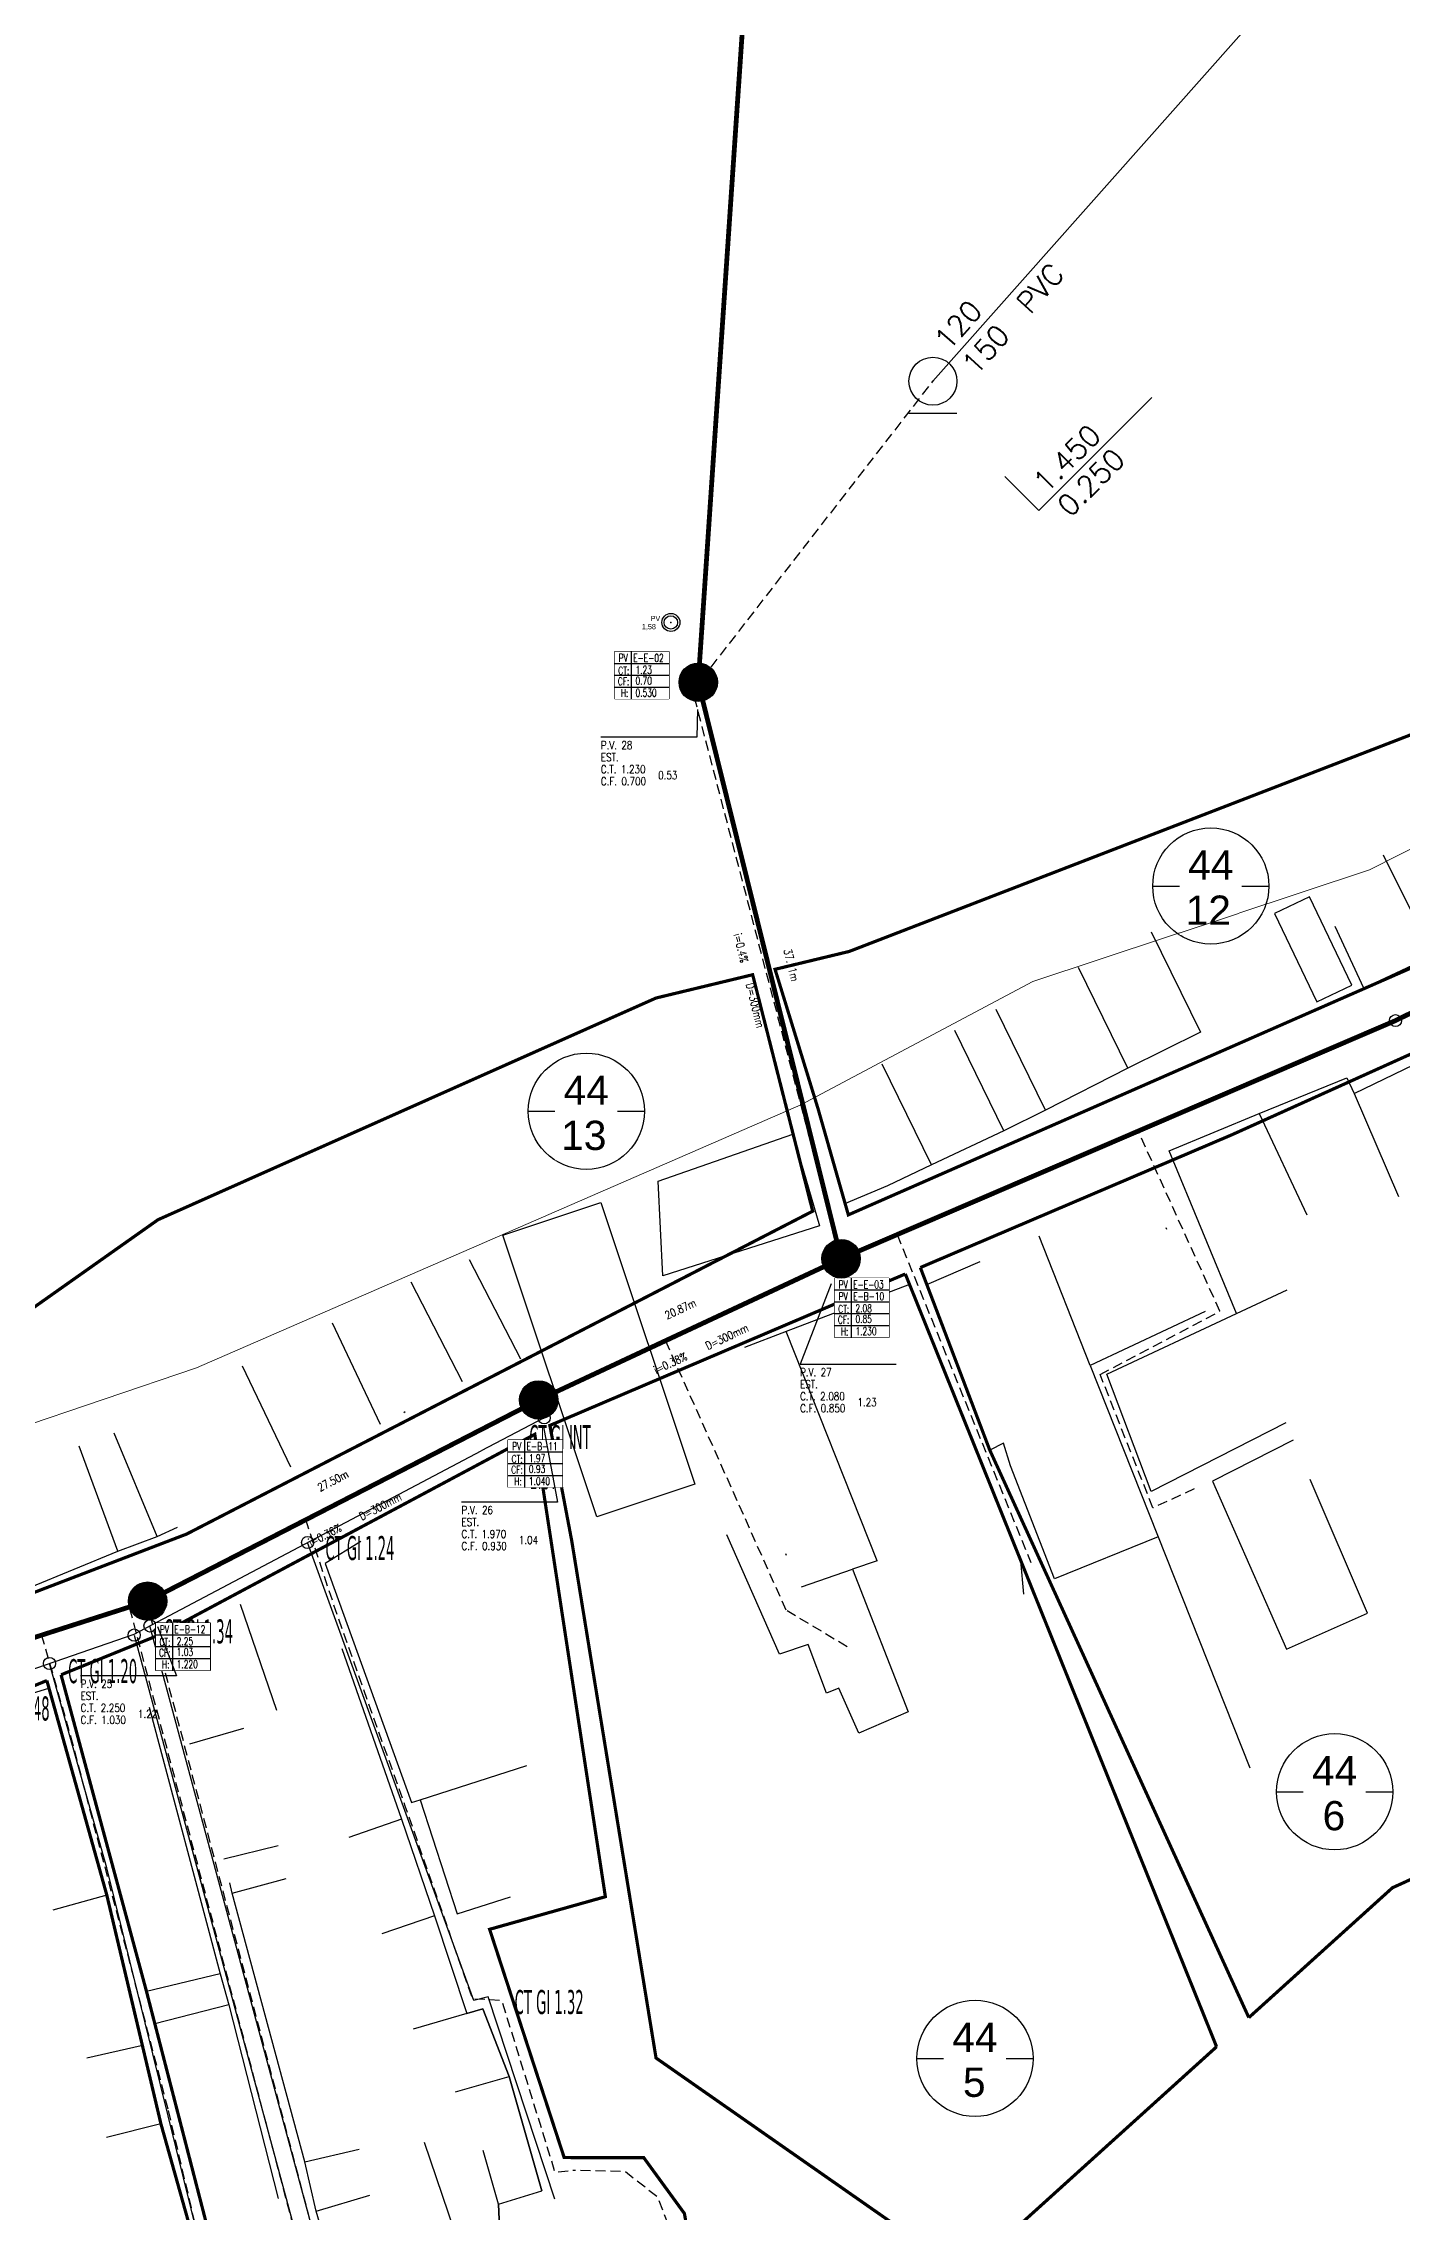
# Model space of a CAD drawing. Extents: x -160 to 364724, y -100 to 7353297.
# Drawn here: x 359409.1 to 359494, y 7352664 to 7352799.5 of the extents above; entities that cross this region are included whole.
import ezdxf
from ezdxf.enums import TextEntityAlignment as Align

# ---------------------------------------------------------------- set-up
doc = ezdxf.new("R2010")
doc.units = 0
doc.header["$LTSCALE"] = 5
for name, pattern in [('CENTER2', [1.125, 0.75, -0.125, 0.125, -0.125]), ('DASHDOT2', [12.7, 6.35, -3.175, 0, -3.175]), ('HIDDEN', [0.375, 0.25, -0.125])]:
    doc.linetypes.add(name, pattern=pattern)
for name, color, linetype in [('0-quadras', 6, 'Continuous'), ('Formato', 7, 'Continuous'), ('LIN - INDEFINIDO', 7, 'Continuous'), ('LIN - PV ESG', 4, 'Continuous'), ('LIN - REDE EXISTENTE SECUNDÁRIA', 2, 'Continuous'), ('LIN - REDE PROJETADA', 45, 'Continuous'), ('LIN-ARQ-COTA_EXTERNA', 7, 'Continuous'), ('LIN-TEXTP-PV', 7, 'Continuous'), ('ortofoto', 7, 'Continuous'), ('P_Eixo', 1, 'CENTER2'), ('PONTOS-CAIXAS_U', 1, 'Continuous'), ('PS_IND_COMPRIMENTO', 7, 'Continuous'), ('PS_IND_DIAMETRO', 7, 'Continuous'), ('PS_IND_INCLINACAO', 7, 'Continuous'), ('PS_PONTOS_IDENTIFICACAO_LIN', 7, 'Continuous'), ('PS_PONTOS_IDENTIFICACAO_TXT', 7, 'Continuous'), ('QUADRAS', 6, 'Continuous'), ('T-IU-PV', 2, 'Continuous'), ('TUBO_PVC', 1, 'Continuous')]:
    doc.layers.add(name, color=color, linetype=linetype)
doc.layers.add('LT-ALINHAMENTO-PREDIAL', color=4, linetype='DASHDOT2', lineweight=25)
doc.styles.add('1_0250 R200', font='verdana.ttf', dxfattribs={"width": 0.4, "height": 0.4})
doc.styles.add('C_COTA', font='romans.shx')
doc.styles.add('REG120', font='arial.ttf', dxfattribs={"height": 3})
doc.styles.add('ROMANS', font='ROMANS.shx', dxfattribs={"height": 2})
doc.styles.add('SABESP', font='ROMANS.shx', dxfattribs={"height": 2})
doc.styles.get("Standard").update_dxf_attribs({"font": 'arial.ttf'})
doc.styles.add('tGStylus BT1', font='stylu.ttf', dxfattribs={"height": 0.0013})
picture_1 = doc.add_image_def('image1.tif', size_in_pixel=(14710, 13573))

# ---------------------------------------------------------------- blocks, each defined once
blk = doc.blocks.new('DRE010A')
at = {"color": 0}
blk.add_line((-2.49, -0.2), (-0.5, -2.45), dxfattribs=at)
blk.add_point((0, 0), dxfattribs=at)
blk = doc.blocks.new('DGE012A')
at = {"color": 0}
blk.add_circle((0, 0), 1.5, dxfattribs=at)
blk.add_point((0, 0), dxfattribs=at)
blk = doc.blocks.new('SIMB_PV')
at = {"color": 0, "linetype": 'Continuous'}
for radius in [0.375, 0.281]:
    blk.add_circle((0, 0), radius, dxfattribs=at)
at = {"color": 0}
blk.add_point((0, 0), dxfattribs=at)
for tag in ['desc:', 'cota:', 'pto:']:
    blk.add_attdef(tag, (0, 0), '', height=1)
blk = doc.blocks.new('*U756', base_point=(9690.446, 9362.01))
at = {"const_width": 0.24, "flags": 128}
blk.add_lwpolyline([(9690.326, 9362.01, 1), (9690.566, 9362.01, 1)], format="xyb", close=True, dxfattribs=at)
blk.add_circle((9690.446, 9362.01), 0.24)
blk = doc.blocks.new('*U757', base_point=(9690.446, 9362.01))
at = {"const_width": 0.24, "flags": 128}
blk.add_lwpolyline([(9690.326, 9362.01, 1), (9690.566, 9362.01, 1)], format="xyb", close=True, dxfattribs=at)
blk.add_circle((9690.446, 9362.01), 0.24)
blk = doc.blocks.new('*U758', base_point=(9690.446, 9362.01))
at = {"const_width": 0.24, "flags": 128}
blk.add_lwpolyline([(9690.326, 9362.01, 1), (9690.566, 9362.01, 1)], format="xyb", close=True, dxfattribs=at)
blk.add_circle((9690.446, 9362.01), 0.24)
blk = doc.blocks.new('*U759', base_point=(9690.446, 9362.01))
at = {"const_width": 0.24, "flags": 128}
blk.add_lwpolyline([(9690.326, 9362.01, 1), (9690.566, 9362.01, 1)], format="xyb", close=True, dxfattribs=at)
blk.add_circle((9690.446, 9362.01), 0.24)

msp = doc.modelspace()

# ---------------------------------------------------------------- linework, layer by layer
at = {"color": 2}
msp.add_lwpolyline([(359437.788, 7352725.045), (359443.915, 7352727.089), (359449.791, 7352709.474), (359443.664, 7352707.43)], close=True, dxfattribs=at)
at = {"layer": '0-quadras', "color": 6, "linetype": 'ByBlock', "const_width": 0.2, "flags": 128}
for points in [[(359454.807, 7352741.656), (359457.49, 7352732.96), (359459.39, 7352726.31), (359502.36, 7352745.15), (359523.121, 7352755.32), (359571.041, 7352778.34), (359616.141, 7352799.33), (359634.941, 7352808.31), (359676.011, 7352828.24), (359672.282, 7352837.055), (359645.439, 7352828.97), (359611.658, 7352814.328), (359566.333, 7352792.178), (359532.174, 7352773.756), (359496.921, 7352757.224), (359459.445, 7352742.773)], [(359329.23, 7352823.288), (359316.326, 7352824.319), (359316.92, 7352816.07), (359371.57, 7352709.45), (359374.57, 7352705.52), (359380.61, 7352700.8), (359383.89, 7352698.52), (359402.07, 7352700.26), (359418.01, 7352706.36), (359457.16, 7352726.54), (359453.406, 7352741.318), (359447.364, 7352739.862), (359416.226, 7352726.008), (359404.795, 7352717.938), (359387.811, 7352712.128), (359379.623, 7352718.614), (359360.379, 7352758.91), (359352.266, 7352771.334), (359343.357, 7352792.13), (359333.206, 7352812.626)]]:
    msp.add_lwpolyline(points, close=True, dxfattribs=at)
for points in [[(359463.891, 7352723.018), (359483.38, 7352731.32), (359505.111, 7352741.12)], [(359482.415, 7352674.321), (359466.703, 7352660.119), (359447.365, 7352673.618), (359442.09, 7352705.96), (359440.725, 7352713.149), (359462.951, 7352722.617)], [(359421.867, 7352646.245), (359413.747, 7352645.248), (359393.002, 7352651.992), (359367.319, 7352676.244), (359371.835, 7352689.717), (359362.977, 7352694.2), (359359.232, 7352698.971), (359355.56, 7352696.696), (359352.366, 7352702.127), (359352.733, 7352703.521), (359349.686, 7352708.952), (359362.143, 7352716.376), (359368.26, 7352704.49), (359370.88, 7352701.01), (359374.45, 7352698.02), (359379.03, 7352694.9), (359383.47, 7352693.43), (359388.104, 7352692.958), (359395.404, 7352693.38), (359404.244, 7352695.161), (359409.276, 7352697.206)], [(359410.163, 7352697.566), (359416.341, 7352700.077), (359439.783, 7352712.595), (359444.197, 7352683.698), (359436.959, 7352681.661), (359441.621, 7352667.397), (359446.6, 7352667.385), (359449.138, 7352663.902), (359450.303, 7352657.432), (359452.711, 7352645.537), (359454.299, 7352641.955), (359446.273, 7352634.465), (359442.162, 7352632.332), (359436.361, 7352635.584), (359424.572, 7352638.793), (359423.092, 7352646.395)], [(359526.921, 7352699.493), (359493.411, 7352684.259), (359484.431, 7352676.143)], [(359409.276, 7352697.206), (359409.407, 7352696.73), (359413.022, 7352683.802), (359416.404, 7352669.511), (359418.149, 7352663.298), (359419.373, 7352658.356), (359420.465, 7352653.055), (359421.867, 7352646.245)], [(359423.092, 7352646.395), (359421.059, 7352655.555), (359419.936, 7352660.613), (359415.503, 7352677.784), (359410.163, 7352697.566)]]:
    msp.add_lwpolyline(points, dxfattribs=at)
at = {"layer": '0-quadras', "color": 6, "ltscale": 3, "const_width": 0.2, "elevation": 1.685, "flags": 128}
msp.add_lwpolyline([(359440.542, 7352714.479), (359440.544, 7352714.48)], dxfattribs=at)
at = {"layer": 'LIN - INDEFINIDO', "color": 3}
msp.add_lwpolyline([(359464.68, 7352778.41), (359536.41, 7352859.19)], dxfattribs=at)
at = {"layer": 'LIN - INDEFINIDO', "color": 1}
msp.add_lwpolyline([(359469.18, 7352772.46), (359471.29, 7352770.32), (359478.36, 7352777.39)], dxfattribs=at)
at = {"layer": 'LIN - PV ESG'}
for centre in [(359450.002, 7352759.593), (359493.603, 7352738.451, 1.685), (359458.938, 7352723.574), (359440.029, 7352714.742), (359415.572, 7352702.169, 1.685)]:
    msp.add_circle(centre, 0.375, dxfattribs=at)
at = {"layer": 'LIN - REDE EXISTENTE SECUNDÁRIA'}
for p, q in [((359440.367, 7352713.625), (359436.423, 7352711.569)), ((359440.166, 7352714.393), (359440.271, 7352713.993)), ((359414.738, 7352700.049), (359426.359, 7352656.951)), ((359427.469, 7352657.08), (359415.722, 7352700.621))]:
    msp.add_line(p, q, dxfattribs=at)
for points in [[(359414.732, 7352700.098), (359436.423, 7352711.569)], [(359367.525, 7352707.6), (359375.237, 7352698.853), (359378.92, 7352696.294), (359389.979, 7352693.83), (359400.905, 7352695.338), (359414.732, 7352700.098)], [(359441.042, 7352664.799), (359436.869, 7352677.435), (359435.973, 7352677.203), (359425.578, 7352705.833)], [(359420.685, 7352654.505), (359413.022, 7352685.5), (359409.441, 7352698.276)]]:
    msp.add_lwpolyline(points, dxfattribs=at)
for centre in [(359440.367, 7352713.625), (359425.578, 7352705.833), (359414.738, 7352700.049), (359415.722, 7352700.621), (359409.441, 7352698.276)]:
    msp.add_circle(centre, 0.38, dxfattribs=at)
at = {"layer": 'LIN - REDE PROJETADA', "color": 1, "linetype": 'Continuous', "ltscale": 3, "const_width": 0.3, "flags": 128}
msp.add_lwpolyline([(359453.01, 7352803.987), (359450.002, 7352759.593), (359458.938, 7352723.574)], dxfattribs=at)
at = {"layer": 'LIN-ARQ-COTA_EXTERNA', "color": 6, "ltscale": 3, "elevation": 1.685, "flags": 128}
msp.add_lwpolyline([(359440.542, 7352714.479), (359440.544, 7352714.48)], dxfattribs=at)
at = {"layer": 'LIN-TEXTP-PV', "color": 3}
msp.add_lwpolyline([(359444.781, 7352761.514), (359448.168, 7352761.514), (359448.168, 7352758.555), (359444.781, 7352758.555)], close=True, dxfattribs=at)
at = {"layer": 'LIN-TEXTP-PV', "color": 2}
for points in [[(359458.537, 7352722.356), (359461.924, 7352722.356), (359461.924, 7352718.656), (359458.537, 7352718.656)], [(359438.116, 7352712.247), (359441.503, 7352712.247), (359441.503, 7352709.287), (359438.116, 7352709.287)], [(359416.094, 7352700.805), (359419.481, 7352700.805), (359419.481, 7352697.845), (359416.094, 7352697.845)]]:
    msp.add_lwpolyline(points, close=True, dxfattribs=at)
at = {"layer": 'LT-ALINHAMENTO-PREDIAL', "color": 8, "flags": 128}
for points in [[(359515.586, 7352753.075), (359509.152, 7352749.389), (359509.333, 7352749.001), (359506.487, 7352747.674), (359503.872, 7352746.502), (359499.172, 7352744.112), (359495.976, 7352742.521), (359491.623, 7352740.474), (359488.671, 7352746.821)], [(359495.976, 7352742.521), (359492.855, 7352748.787)], [(359476.857, 7352735.485), (359473.773, 7352741.77)], [(359471.719, 7352732.852), (359468.636, 7352739.137)], [(359469.122, 7352731.556), (359466.038, 7352737.84)], [(359483.653, 7352720.146), (359479.447, 7352730.321), (359485.072, 7352732.639), (359490.554, 7352734.881), (359491.007, 7352733.886), (359496.028, 7352736.319), (359498.892, 7352737.874), (359502.014, 7352731.601), (359504.413, 7352726.198), (359506.728, 7352720.889), (359498.255, 7352717.075), (359501.324, 7352709.665), (359511.446, 7352714.54), (359508.879, 7352719.832), (359504.959, 7352728.037), (359510.553, 7352731.198), (359514.856, 7352723.236), (359517.995, 7352717.428), (359519.66, 7352714.283), (359516.567, 7352712.645)], [(359464.595, 7352729.447), (359461.512, 7352735.731)], [(359491.007, 7352733.886), (359493.779, 7352727.458)], [(359485.072, 7352732.639), (359488.063, 7352726.31)], [(359447.793, 7352722.491), (359447.502, 7352728.417), (359455.912, 7352731.364), (359457.585, 7352725.618), (359447.793, 7352722.491)], [(359478.76, 7352706.183), (359472.279, 7352703.558), (359469.527, 7352710.624), (359469.097, 7352712.053), (359468.23, 7352711.615), (359464.294, 7352721.96), (359471.324, 7352724.986), (359470.977, 7352725.869), (359477.707, 7352728.76), (359481.708, 7352720.273)], [(359481.708, 7352720.273), (359474.501, 7352716.893), (359471.324, 7352724.986)], [(359435.674, 7352723.531), (359438.898, 7352717.318)], [(359340.134, 7352711.471), (359342.845, 7352706.976), (359347.179, 7352709.423), (359347.395, 7352709.092), (359361.46, 7352717.289), (359358.881, 7352721.702), (359348.623, 7352716.14), (359340.134, 7352711.471), (359333.618, 7352707.967), (359339.07, 7352702.982), (359347.977, 7352708.231), (359361.908, 7352716.324), (359365.161, 7352710.685), (359367.49, 7352705.072), (359371.312, 7352700.403), (359375.849, 7352696.929), (359378.287, 7352695.493), (359382.009, 7352694.056), (359387.003, 7352692.633), (359390.434, 7352692.68), (359393.499, 7352693.013), (359403.374, 7352694.899), (359409.407, 7352696.73), (359413.022, 7352683.802), (359415.18, 7352674.386), (359416.404, 7352669.511), (359418.149, 7352663.298), (359419.373, 7352658.356), (359420.465, 7352653.053), (359421.582, 7352653.127), (359419.967, 7352660.621), (359415.503, 7352677.784), (359410.21, 7352697.386), (359414.672, 7352699.254), (359420.117, 7352678.878), (359420.651, 7352676.947), (359424.532, 7352661.69), (359424.879, 7352660.334), (359425.775, 7352656.571)], [(359435.272, 7352715.884), (359432.048, 7352722.098)], [(359470.371, 7352702.613), (359470.174, 7352704.696), (359463.22, 7352721.952), (359455.509, 7352719.024), (359450.171, 7352716.973), (359454.066, 7352708.047), (359456.462, 7352703.071)], [(359483.653, 7352720.146), (359486.823, 7352721.629)], [(359486.742, 7352713.307), (359478.322, 7352709.014), (359475.545, 7352716.352), (359483.653, 7352720.146)], [(359487.207, 7352712.224), (359482.159, 7352709.658), (359486.795, 7352699.177), (359491.851, 7352701.414), (359486.742, 7352713.307), (359483.653, 7352720.146)], [(359430.143, 7352713.218), (359427.13, 7352719.536)], [(359461.182, 7352704.697), (359455.509, 7352719.024)], [(359386.928, 7352699.139), (359390.286, 7352699.277), (359393.343, 7352699.334), (359401.305, 7352700.707), (359408.257, 7352703.041), (359413.721, 7352705.296), (359416.163, 7352706.2), (359419.419, 7352707.688), (359424.521, 7352710.536), (359430.143, 7352713.218), (359435.272, 7352715.884), (359435.547, 7352715.353), (359438.898, 7352717.318)], [(359424.521, 7352710.536), (359421.507, 7352716.854)], [(359474.501, 7352716.893), (359484.499, 7352691.755)], [(359461.182, 7352704.697), (359459.646, 7352704.168), (359463.122, 7352695.247), (359460.038, 7352693.917), (359458.785, 7352696.734), (359458.022, 7352696.428), (359456.876, 7352699.465), (359455.082, 7352698.859), (359447.502, 7352716.023), (359446.23, 7352715.57), (359440.777, 7352713.125), (359426.67, 7352704.532), (359432.078, 7352689.594), (359432.619, 7352689.743), (359434.92, 7352682.627)], [(359416.163, 7352706.2), (359413.491, 7352712.67)], [(359440.777, 7352713.125), (359442.023, 7352706.236)], [(359413.721, 7352705.296), (359411.29, 7352711.86)], [(359431.465, 7352658.297), (359428.108, 7352657.307), (359426.117, 7352664.054), (359425.402, 7352667.121), (359420.867, 7352683.928), (359420.338, 7352686.068), (359418.224, 7352693.247), (359416.394, 7352700.071), (359421.389, 7352701.95), (359425.966, 7352704.218), (359431.451, 7352688.553), (359433.521, 7352682.503), (359435.535, 7352676.394)], [(359431.465, 7352658.297), (359428.108, 7352657.307), (359426.117, 7352664.054), (359425.402, 7352667.121), (359420.867, 7352683.928), (359420.338, 7352686.068), (359418.224, 7352693.247), (359416.394, 7352700.071), (359421.389, 7352701.95), (359425.966, 7352704.218), (359431.451, 7352688.553), (359433.521, 7352682.503), (359435.535, 7352676.394)], [(359456.462, 7352703.071), (359459.646, 7352704.168)], [(359423.652, 7352695.326), (359421.389, 7352701.95)], [(359418.224, 7352693.247), (359421.582, 7352694.235)], [(359432.619, 7352689.743), (359439.28, 7352691.896)], [(359431.451, 7352688.553), (359428.147, 7352687.396)], [(359420.338, 7352686.068), (359423.736, 7352686.907)], [(359413.022, 7352683.802), (359409.651, 7352682.859)], [(359420.867, 7352683.928), (359424.246, 7352684.84)], [(359434.92, 7352682.627), (359438.255, 7352683.687)], [(359433.521, 7352682.503), (359430.21, 7352681.37)], [(359420.117, 7352678.878), (359415.503, 7352677.784)], [(359420.651, 7352676.947), (359416.033, 7352675.746)], [(359435.535, 7352676.394), (359432.174, 7352675.418)], [(359437.513, 7352664.478), (359440.229, 7352665.326), (359438.188, 7352672.466), (359436.534, 7352676.684), (359435.535, 7352676.394), (359436.534, 7352676.684), (359438.188, 7352672.466), (359440.229, 7352665.326)], [(359415.18, 7352674.386), (359411.769, 7352673.604)], [(359434.823, 7352671.504), (359438.188, 7352672.466)], [(359416.404, 7352669.511), (359413.01, 7352668.659)], [(359425.402, 7352667.121), (359428.81, 7352667.916)], [(359432.864, 7352668.355), (359435.126, 7352661.731), (359437.602, 7352662.549), (359437.513, 7352664.478), (359437.602, 7352662.549), (359435.126, 7352661.731)], [(359437.513, 7352664.478), (359436.551, 7352667.843)], [(359426.117, 7352664.054), (359429.474, 7352665.045)]]:
    msp.add_lwpolyline(points, dxfattribs=at)
msp.add_lwpolyline([(359488.68, 7352739.627), (359490.861, 7352740.674), (359488.218, 7352746.183), (359486.037, 7352745.137)], close=True, dxfattribs=at)
at = {"layer": 'P_Eixo', "color": 1, "linetype": 'HIDDEN', "ltscale": 0.5}
for points in [[(359458.938, 7352723.574), (359449.663, 7352759.063), (359464.68, 7352778.41)], [(359481.019, 7352709.179), (359478.431, 7352707.997), (359475.133, 7352716.343), (359482.626, 7352720.294), (359477.516, 7352731.546)], [(359462.434, 7352725.074), (359470.802, 7352704.577)], [(359459.31, 7352699.319), (359455.507, 7352701.6), (359447.963, 7352718.447)], [(359408.926, 7352700.088), (359410.76, 7352693.725), (359416.863, 7352670.335), (359422.531, 7352646.26)]]:
    msp.add_lwpolyline(points, dxfattribs=at)
at = {"layer": 'P_Eixo', "color": 1, "linetype": 'HIDDEN', "ltscale": 0.5, "flags": 128}
for points in [[(359425.437, 7352707.287), (359427.404, 7352701.334), (359431.662, 7352689.382), (359435.874, 7352677.333), (359437.711, 7352677.224), (359441.036, 7352666.496), (359442.153, 7352666.594)], [(359426.103, 7352657.754), (359426.341, 7352656.772), (359426.341, 7352656.772), (359426.341, 7352656.772), (359426.341, 7352656.772), (359426.103, 7352657.754), (359414.444, 7352701.813)], [(359427.201, 7352657.945), (359427.439, 7352656.963), (359432.322, 7352658.091), (359432.322, 7352658.091), (359427.439, 7352656.963), (359427.201, 7352657.945), (359415.491, 7352702.196)], [(359447.265, 7352643.762), (359451.679, 7352646.189), (359450.208, 7352653.873), (359449.141, 7352660.601), (359447.486, 7352664.903), (359445.426, 7352666.52), (359442.153, 7352666.594)]]:
    msp.add_lwpolyline(points, dxfattribs=at)
at = {"layer": 'TUBO_PVC', "const_width": 0.3}
for points in [[(359458.649, 7352724.738), (359450.29, 7352758.429)], [(359393.776, 7352695.184), (359414.43, 7352701.803)]]:
    msp.add_lwpolyline(points, dxfattribs=at)

# ---------------------------------------------------------------- block references
at = {"layer": 'LIN - INDEFINIDO', "color": 2}
for name, rotation in [('DGE012A', 48.395982406), ('DRE010A', 48.39598190000001)]:
    msp.add_blockref(name, (359464.68, 7352778.41), dxfattribs=dict(at, rotation=rotation))
at = {"layer": 'PONTOS-CAIXAS_U', "xscale": 5, "yscale": 5, "zscale": 5}
msp.add_blockref('*U757', (359440.029, 7352714.742), dxfattribs=at)
at = {"layer": 'T-IU-PV', "color": 7}
ref = msp.add_blockref('SIMB_PV', (359448.292, 7352763.334), dxfattribs=dict(at, xscale=1.5, yscale=1.5, zscale=1.5))
ref.add_attrib('DESC', 'PV', (359447.029, 7352763.419, 1.58), dxfattribs={"layer": '0', "color": 7, "height": 0.325, "style": 'tGStylus BT1'})
ref.add_attrib('COTA', '1,58', (359446.483, 7352762.909, 1.58), dxfattribs={"layer": '0', "color": 7, "height": 0.325, "style": 'tGStylus BT1'})

# ---------------------------------------------------------------- texts
at = {"layer": 'LIN - INDEFINIDO', "color": 1, "style": 'SABESP'}
for s, p in [('150  PVC', (359466.87, 7352779.14)), ('120', (359465.15, 7352780.67))]:
    msp.add_text(s, height=1.3, rotation=48.39598, dxfattribs=at).set_placement(p, align=Align.MIDDLE_LEFT)
at = {"layer": 'LIN - INDEFINIDO', "color": 2, "style": 'SABESP'}
for s, p in [('1.450', (359471.29, 7352771.82)), ('0.250', (359472.79, 7352770.32))]:
    msp.add_text(s, height=1.3, rotation=44.9946, dxfattribs=at).set_placement(p, align=Align.MIDDLE_LEFT)
at = {"layer": 'LIN - REDE EXISTENTE SECUNDÁRIA', "char_height": 1.5, "attachment_point": 1, "style": '1_0250 R200'}
for s, insert in [('CT GI INT ^J1.07', (359439.439, 7352713.171)), ('CT GI 1.24', (359426.694, 7352706.239, 2.909)), ('CT GI 1.34', (359416.597, 7352701.029)), ('CT GI 1.20', (359410.608, 7352698.546)), ('CT GI 1.48', (359405.134, 7352696.212)), ('CT GI 1.32', (359438.526, 7352677.868))]:
    msp.add_mtext(s, dxfattribs=dict(at, insert=insert))
at = {"layer": 'PS_IND_COMPRIMENTO', "style": 'ROMANS', "width": 0.8}
for s, rotation, p in [('37.11m', 283.93339, (359455.828, 7352741.921)), ('20.87m', 25.03659, (359448.891, 7352720.427)), ('27.50m', 27.20789, (359427.16, 7352709.7))]:
    msp.add_text(s, height=0.5, rotation=rotation, dxfattribs=at).set_placement(p, align=Align.MIDDLE_CENTER)
at = {"layer": 'PS_IND_DIAMETRO', "style": 'ROMANS', "width": 0.8}
for rotation, p in [(283.93339, (359453.568, 7352739.402)), (25.03659, (359451.797, 7352718.694)), (27.20789, (359430.13, 7352708.079))]:
    msp.add_text('D=300mm', height=0.5, rotation=rotation, dxfattribs=at).set_placement(p, align=Align.MIDDLE_CENTER)
at = {"layer": 'PS_IND_INCLINACAO', "style": 'ROMANS', "width": 0.8}
for s, rotation, p in [('i=0.4%', 283.93339, (359452.677, 7352742.993)), ('i=0.38%', 25.03659, (359448.264, 7352717.043)), ('i=0.36%', 27.20789, (359426.662, 7352706.296))]:
    msp.add_text(s, height=0.5, rotation=rotation, dxfattribs=at).set_placement(p, align=Align.MIDDLE_CENTER)
at = {"layer": 'PS_PONTOS_IDENTIFICACAO_TXT', "style": 'ROMANS', "width": 0.8}
for s, p in [('P.V. 28', (359443.914, 7352755.41)), ('C.T. 1.230', (359443.914, 7352753.91)), ('EST. ', (359443.914, 7352754.66)), ('0.53', (359447.499, 7352753.535)), ('C.F. 0.700', (359443.914, 7352753.16)), ('P.V. 27', (359456.373, 7352716.225)), ('C.T. 2.080', (359456.373, 7352714.725)), ('EST. ', (359456.373, 7352715.475)), ('1.23', (359459.959, 7352714.35)), ('C.F. 0.850', (359456.373, 7352713.975)), ('P.V. 26', (359435.2, 7352707.614)), ('C.T. 1.970', (359435.2, 7352706.114)), ('EST. ', (359435.2, 7352706.864)), ('C.F. 0.930', (359435.2, 7352705.364)), ('1.04', (359438.786, 7352705.739)), ('P.V. 25', (359411.386, 7352696.75)), ('C.T. 2.250', (359411.386, 7352695.25)), ('EST. ', (359411.386, 7352696)), ('C.F. 1.030', (359411.386, 7352694.5)), ('1.22', (359414.972, 7352694.875))]:
    msp.add_text(s, height=0.5, dxfattribs=at).set_placement(p)

# ---------------------------------------------------------------- next in the draw order: wipeouts: each hides what was drawn before it
for points in [[(359480.099, 7352746.595), (359483.992, 7352746.595), (359483.992, 7352749.737), (359480.099, 7352749.737)], [(359441.051, 7352732.521), (359444.943, 7352732.521), (359444.943, 7352735.664), (359441.051, 7352735.664)], [(359487.846, 7352689.988), (359491.738, 7352689.988), (359491.738, 7352693.131), (359487.846, 7352693.131)], [(359465.356, 7352673.327), (359469.249, 7352673.327), (359469.249, 7352676.47), (359465.356, 7352676.47)]]:
    msp.add_wipeout(points).dxf.layer = 'Formato'

# ---------------------------------------------------------------- next in the draw order: linework, layer by layer
at = {"layer": 'QUADRAS', "ltscale": 4}
for p, q in [((359478.421, 7352746.856), (359485.686, 7352746.856)), ((359439.372, 7352732.783), (359446.638, 7352732.783))]:
    msp.add_line(p, q, dxfattribs=at)
at = {"layer": 'QUADRAS'}
for centre in [(359482.053, 7352746.861), (359443.005, 7352732.788)]:
    msp.add_circle(centre, 3.633, dxfattribs=at)

# ---------------------------------------------------------------- next in the draw order: wipeouts: each hides what was drawn before it
for points in [[(359488.68, 7352687.212), (359490.631, 7352687.212), (359490.631, 7352690.324), (359488.68, 7352690.324)], [(359466.191, 7352670.551), (359468.141, 7352670.551), (359468.141, 7352673.663), (359466.191, 7352673.663)]]:
    msp.add_wipeout(points).dxf.layer = 'Formato'

# ---------------------------------------------------------------- next in the draw order: linework, layer by layer
at = {"layer": 'QUADRAS', "ltscale": 4}
for p, q in [((359486.167, 7352690.25), (359493.432, 7352690.25)), ((359463.678, 7352673.589), (359470.943, 7352673.589))]:
    msp.add_line(p, q, dxfattribs=at)
at = {"layer": 'QUADRAS'}
for centre in [(359489.8, 7352690.255), (359467.31, 7352673.594)]:
    msp.add_circle(centre, 3.633, dxfattribs=at)

# ---------------------------------------------------------------- next in the draw order: wipeouts: each hides what was drawn before it
for points in [[(359480.099, 7352746.595), (359483.992, 7352746.595), (359483.992, 7352749.737), (359480.099, 7352749.737)], [(359441.051, 7352732.521), (359444.943, 7352732.521), (359444.943, 7352735.664), (359441.051, 7352735.664)]]:
    msp.add_wipeout(points).dxf.layer = 'Formato'

# ---------------------------------------------------------------- next in the draw order: texts
at = {"layer": 'Formato', "color": 3, "linetype": 'Continuous', "style": 'REG120'}
for p in [(359480.633, 7352748.178), (359441.584, 7352734.104)]:
    msp.add_text('44', height=1.8258, dxfattribs=at).set_placement(p, align=Align.MIDDLE_LEFT)

# ---------------------------------------------------------------- next in the draw order: wipeouts: each hides what was drawn before it
for points in [[(359487.846, 7352689.988), (359491.738, 7352689.988), (359491.738, 7352693.131), (359487.846, 7352693.131)], [(359465.356, 7352673.327), (359469.249, 7352673.327), (359469.249, 7352676.47), (359465.356, 7352676.47)]]:
    msp.add_wipeout(points).dxf.layer = 'Formato'

# ---------------------------------------------------------------- next in the draw order: linework, layer by layer
at = {"layer": '0-quadras', "color": 6, "linetype": 'ByBlock', "const_width": 0.2, "flags": 128}
msp.add_lwpolyline([(359463.891, 7352723.018), (359468.23, 7352711.615), (359484.431, 7352676.143)], dxfattribs=at)

# ---------------------------------------------------------------- next in the draw order: texts
at = {"layer": 'Formato', "color": 3, "linetype": 'Continuous', "style": 'REG120'}
for p in [(359488.379, 7352691.572), (359465.89, 7352674.91)]:
    msp.add_text('44', height=1.8258, dxfattribs=at).set_placement(p, align=Align.MIDDLE_LEFT)

# ---------------------------------------------------------------- next in the draw order: wipeouts: each hides what was drawn before it
for points in [[(359480.116, 7352743.801), (359483.819, 7352743.801), (359483.819, 7352746.912), (359480.116, 7352746.912)], [(359441.068, 7352729.727), (359444.771, 7352729.727), (359444.771, 7352732.839), (359441.068, 7352732.839)]]:
    msp.add_wipeout(points).dxf.layer = 'Formato'

# ---------------------------------------------------------------- next in the draw order: linework, layer by layer
at = {"layer": 'LT-ALINHAMENTO-PREDIAL', "color": 8, "flags": 128}
msp.add_lwpolyline([(359478.326, 7352744.004), (359481.409, 7352737.719), (359476.857, 7352735.485), (359471.719, 7352732.852), (359469.122, 7352731.556), (359464.595, 7352729.447), (359461.833, 7352728.117), (359459.078, 7352726.965), (359457.095, 7352732.508)], dxfattribs=at)
at = {"layer": 'P_Eixo', "color": 1, "linetype": 'ByBlock', "ltscale": 0.5}
msp.add_lwpolyline([(359312.186, 7352819.263), (359334.838, 7352775.11), (359357.064, 7352730.741), (359368.779, 7352708.937), (359379.344, 7352697.014), (359392.264, 7352694.879), (359415.215, 7352702.054), (359439.69, 7352714.582), (359458.938, 7352723.574), (359493.259, 7352738.301), (359512.657, 7352747.861), (359538.647, 7352760.154), (359583.353, 7352781.695), (359628.774, 7352802.598), (359678.541, 7352825.492), (359738.222, 7352851.466)], dxfattribs=at)
at = {"layer": 'P_Eixo', "linetype": 'ByBlock', "lineweight": 20, "flags": 128}
msp.add_lwpolyline([(359674.991, 7352834.134), (359632.784, 7352815.731), (359619.507, 7352810.14), (359585.861, 7352795.299), (359491.978, 7352747.87), (359470.915, 7352740.893), (359456.427, 7352733.18), (359418.626, 7352716.757), (359401.292, 7352710.879), (359392.234, 7352707.949), (359380.539, 7352712.792), (359374.078, 7352722.8), (359364.009, 7352738.577), (359330.787, 7352813.076)], dxfattribs=at)

# ---------------------------------------------------------------- next in the draw order: texts
at = {"layer": 'Formato', "color": 3, "linetype": 'Continuous', "style": 'REG120'}
for s, p in [('12', (359480.477, 7352745.353)), ('13', (359441.429, 7352731.279))]:
    msp.add_text(s, height=1.8258, dxfattribs=at).set_placement(p, align=Align.MIDDLE_LEFT)

# ---------------------------------------------------------------- next in the draw order: wipeouts: each hides what was drawn before it
for points in [[(359488.498, 7352687.181), (359490.982, 7352687.181), (359490.982, 7352690.324), (359488.498, 7352690.324)], [(359466.019, 7352670.52), (359468.508, 7352670.52), (359468.508, 7352673.63), (359466.019, 7352673.63)]]:
    msp.add_wipeout(points).dxf.layer = 'Formato'

# ---------------------------------------------------------------- next in the draw order: linework, layer by layer
at = {"layer": '0-quadras', "color": 6, "linetype": 'ByBlock', "const_width": 0.2, "flags": 128}
msp.add_lwpolyline([(359462.951, 7352722.617), (359482.415, 7352674.321)], dxfattribs=at)

# ---------------------------------------------------------------- next in the draw order: texts
at = {"layer": 'Formato', "color": 3, "linetype": 'Continuous', "style": 'REG120'}
for s, p in [('6', (359489.041, 7352688.764)), ('5', (359466.552, 7352672.103))]:
    msp.add_text(s, height=1.826, dxfattribs=at).set_placement(p, align=Align.MIDDLE_LEFT)

# ---------------------------------------------------------------- next in the draw order: wipeouts: each hides what was drawn before it
at = {"color": 3}
msp.add_wipeout([(359444.781, 7352761.514), (359444.781, 7352758.555), (359448.168, 7352758.555), (359448.168, 7352761.514)], dxfattribs=at).dxf.layer = 'LIN-TEXTP-PV'
at = {"color": 2}
for points in [[(359438.116, 7352712.247), (359438.116, 7352709.287), (359441.503, 7352709.287), (359441.503, 7352712.247)], [(359416.094, 7352700.805), (359416.094, 7352697.845), (359419.481, 7352697.845), (359419.481, 7352700.805)]]:
    msp.add_wipeout(points, dxfattribs=at).dxf.layer = 'LIN-TEXTP-PV'

# ---------------------------------------------------------------- next in the draw order: linework, layer by layer
at = {"layer": 'LIN - REDE PROJETADA', "color": 1, "linetype": 'Continuous', "ltscale": 3, "flags": 128}
msp.add_lwpolyline([(359290.636, 7352823.7, 0.3, 0.3, 0), (359312.015, 7352819.597, 0.3, 0.3, 0), (359334.838, 7352775.11, 0.3, 0.3, 0), (359357.232, 7352730.405, 0.3, 0.3, 0), (359368.956, 7352708.607, 0.3, 0.3, 0), (359379.344, 7352697.014, 0.3, 0.3, 0), (359392.634, 7352694.818, 0.3, 0.3, 0), (359415.572, 7352702.169, 0.3, 0.3, 0), (359440.029, 7352714.742, 0.3, 0.3, 0), (359458.938, 7352723.574, 0.3, 0.3, 0), (359493.603, 7352738.451, 0.3, 0.3, 0), (359512.657, 7352747.861, 0.3, 0.3, 0), (359538.647, 7352760.154, 0.3, 0.3, 0), (359583.691, 7352781.858, 0.3, 0.3, 0), (359629.115, 7352802.755, 0.3, 0.3, 0), (359653.998, 7352814.202, 0.3, 0.3, 0), (359678.882, 7352825.649, 0.3, 0.3, 0), (359708.724, 7352838.632, 0.3, 0.3, 0), (359738.566, 7352851.615, 0, 0, 0)], format="xyseb", dxfattribs=at)
at = {"layer": 'LIN-TEXTP-PV', "color": 3}
for p, q in [((359444.781, 7352760.774), (359448.168, 7352760.774)), ((359445.816, 7352761.514), (359445.816, 7352758.555)), ((359444.781, 7352760.034), (359448.168, 7352760.034)), ((359444.781, 7352759.295), (359448.168, 7352759.295))]:
    msp.add_line(p, q, dxfattribs=at)
at = {"layer": 'LIN-TEXTP-PV', "color": 2}
for p, q in [((359439.15, 7352712.247), (359439.15, 7352709.287)), ((359438.116, 7352711.507), (359441.503, 7352711.507)), ((359438.116, 7352710.767), (359441.503, 7352710.767)), ((359438.116, 7352710.027), (359441.503, 7352710.027)), ((359416.094, 7352700.065), (359419.481, 7352700.065)), ((359417.129, 7352700.805), (359417.129, 7352697.845)), ((359416.094, 7352699.325), (359419.481, 7352699.325)), ((359416.094, 7352698.585), (359419.481, 7352698.585))]:
    msp.add_line(p, q, dxfattribs=at)
at = {"layer": 'PS_PONTOS_IDENTIFICACAO_LIN', "linetype": 'Continuous'}
for points in [[(359449.958, 7352757.894), (359449.914, 7352756.16), (359443.914, 7352756.16)], [(359449.958, 7352757.894), (359449.914, 7352756.16), (359443.914, 7352756.16)], [(359440.336, 7352713.071), (359441.2, 7352708.364), (359435.2, 7352708.364)], [(359440.336, 7352713.071), (359441.2, 7352708.364), (359435.2, 7352708.364)], [(359416.187, 7352700.585), (359417.386, 7352697.5), (359411.386, 7352697.5)], [(359416.187, 7352700.585), (359417.386, 7352697.5), (359411.386, 7352697.5)]]:
    msp.add_lwpolyline(points, dxfattribs=at)
at = {"layer": 'TUBO_PVC', "const_width": 0.3}
msp.add_lwpolyline([(359416.638, 7352702.717), (359438.963, 7352714.194)], dxfattribs=at)

# ---------------------------------------------------------------- next in the draw order: block references
at = {"layer": 'PONTOS-CAIXAS_U', "xscale": 5, "yscale": 5, "zscale": 5}
for name, p in [('*U759', (359450.002, 7352759.593)), ('*U756', (359415.572, 7352702.169))]:
    msp.add_blockref(name, p, dxfattribs=at)

# ---------------------------------------------------------------- next in the draw order: texts
at = {"layer": 'LIN-TEXTP-PV', "color": 3, "style": 'C_COTA', "width": 0.7}
for s, p in [('PV', (359445.03, 7352760.872)), ('E-E-02', (359445.933, 7352760.872)), ('CF:', (359444.978, 7352759.409)), ('CT:', (359445.001, 7352760.079)), ('0.70', (359446.08, 7352759.455)), ('1.23', (359446.08, 7352760.126)), ('H:', (359445.164, 7352758.678)), ('0.530', (359446.08, 7352758.694))]:
    msp.add_text(s, height=0.49, dxfattribs=at).set_placement(p)
at = {"layer": 'LIN-TEXTP-PV', "color": 2, "style": 'C_COTA', "width": 0.7}
for s, p in [('PV', (359438.364, 7352711.605)), ('E-B-11', (359439.267, 7352711.605)), ('CF:', (359438.312, 7352710.141)), ('CT:', (359438.335, 7352710.812)), ('0.93', (359439.414, 7352710.188)), ('1.97', (359439.414, 7352710.858)), ('H:', (359438.498, 7352709.411)), ('1.040', (359439.414, 7352709.427)), ('CT:', (359416.313, 7352699.37)), ('PV', (359416.343, 7352700.163)), ('E-B-12', (359417.245, 7352700.163)), ('2.25', (359417.392, 7352699.416)), ('CF:', (359416.29, 7352698.699)), ('H:', (359416.477, 7352697.969)), ('1.03', (359417.392, 7352698.746)), ('1.220', (359417.392, 7352697.985))]:
    msp.add_text(s, height=0.49, dxfattribs=at).set_placement(p)

# ---------------------------------------------------------------- next in the draw order: wipeouts: each hides what was drawn before it
at = {"color": 2}
msp.add_wipeout([(359458.537, 7352722.356), (359458.537, 7352718.656), (359461.924, 7352718.656), (359461.924, 7352722.356)], dxfattribs=at).dxf.layer = 'LIN-TEXTP-PV'

# ---------------------------------------------------------------- next in the draw order: linework, layer by layer
at = {"layer": 'LIN-TEXTP-PV', "color": 2}
for p, q in [((359458.537, 7352721.616), (359461.924, 7352721.616)), ((359459.571, 7352722.356), (359459.571, 7352718.656)), ((359458.537, 7352720.876), (359461.924, 7352720.876)), ((359458.537, 7352720.136), (359461.924, 7352720.136)), ((359458.537, 7352719.396), (359461.924, 7352719.396))]:
    msp.add_line(p, q, dxfattribs=at)
at = {"layer": 'PS_PONTOS_IDENTIFICACAO_LIN', "linetype": 'Continuous'}
msp.add_lwpolyline([(359458.322, 7352721.99), (359456.373, 7352716.975), (359462.373, 7352716.975)], dxfattribs=at)
msp.add_lwpolyline([(359458.322, 7352721.99), (359456.373, 7352716.975), (359462.373, 7352716.975)], dxfattribs=at)
at = {"layer": 'TUBO_PVC', "const_width": 0.3}
msp.add_lwpolyline([(359441.116, 7352715.25), (359457.85, 7352723.066)], dxfattribs=at)

# ---------------------------------------------------------------- next in the draw order: block references
at = {"layer": 'PONTOS-CAIXAS_U', "xscale": 5, "yscale": 5, "zscale": 5}
msp.add_blockref('*U758', (359458.938, 7352723.574), dxfattribs=at)

# ---------------------------------------------------------------- next in the draw order: texts
at = {"layer": 'LIN-TEXTP-PV', "color": 2, "style": 'C_COTA', "width": 0.7}
for s, p in [('PV', (359458.785, 7352721.713)), ('E-E-03', (359459.688, 7352721.713)), ('CT:', (359458.756, 7352720.18)), ('PV', (359458.785, 7352720.974)), ('E-B-10', (359459.688, 7352720.974)), ('2.08', (359459.835, 7352720.227)), ('CF:', (359458.733, 7352719.51)), ('H:', (359458.919, 7352718.779)), ('0.85', (359459.835, 7352719.557)), ('1.230', (359459.835, 7352718.795))]:
    msp.add_text(s, height=0.49, dxfattribs=at).set_placement(p)

# ---------------------------------------------------------------- next in the draw order: pictures from other files: only their frames are drawn
image = msp.add_image(picture_1, insert=(359073.892, 7352258.636), size_in_units=(734.398, 677.634), dxfattribs=dict(fade=70))
image.dxf.flags = 14
at = {"layer": 'ortofoto'}
image = msp.add_image(picture_1, insert=(359073.892, 7352258.636), size_in_units=(734.398, 677.634), dxfattribs=dict(at, fade=29))
image.dxf.flags = 14

doc.saveas('drawing.dxf')
